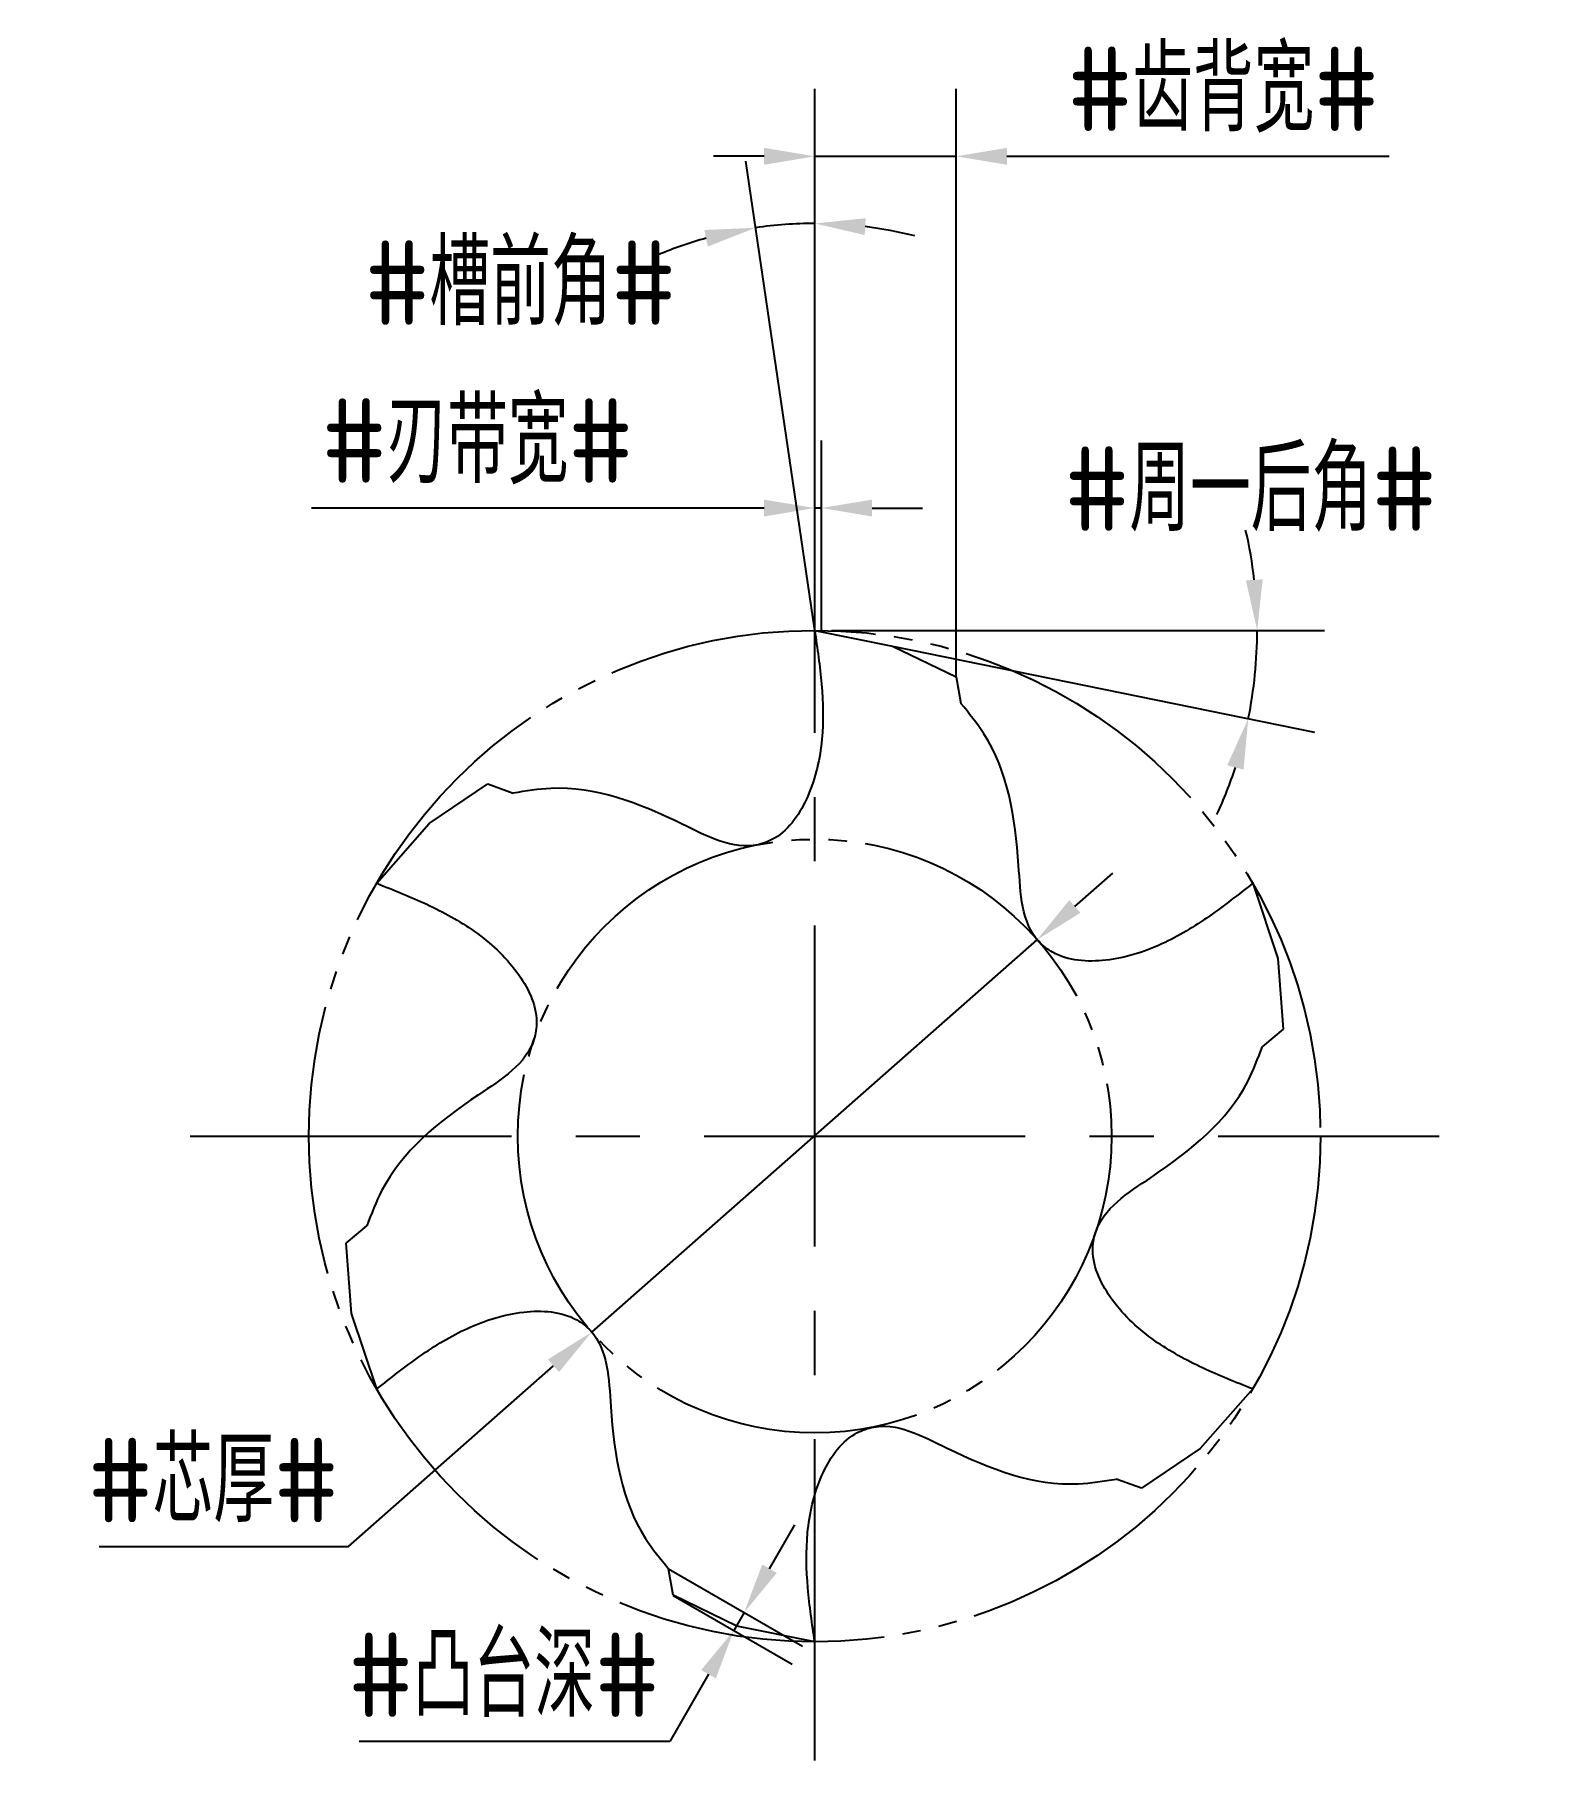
# Model space of a CAD drawing. Header units: millimetres. Extents: x 161.9 to 206.6, y 67.4 to 118.6.
import ezdxf

# ---------------------------------------------------------------- set-up
doc = ezdxf.new("R2010")
doc.units = ezdxf.units.MM
for name, pattern in [('ACAD_ISO04W100', [30, 24, -3, 0, -3]), ('CENTER', [50.8, 31.75, -6.35, 6.35, -6.35]), ('JIS_09_08', [10.75, 8, -0.55, 0.55, -0.55, 0.55, -0.55])]:
    doc.linetypes.add(name, pattern=pattern)
for name, color, linetype in [('中心线', 2, 'ACAD_ISO04W100'), ('标注', 7, 'Continuous'), ('虚线轮廓', 1, 'Continuous'), ('轮廓', 4, 'Continuous')]:
    doc.layers.add(name, color=color, linetype=linetype)
doc.styles.add('CFST0', font='gbenor.shx', dxfattribs={"bigfont": 'gbcbig.shx'})
doc.dimstyles.new('TYToolDesignC1-1', dxfattribs={"dimtxt": 2.5, "dimasz": 1.5, "dimexe": 2, "dimexo": 0, "dimtad": 1, "dimtoh": 1, "dimdec": 3, "dimdsep": 46, "dimtxsty": 'CFST0', "dimcen": 2.502, "dimclrd": 3, "dimclre": 3, "dimclrt": 3, "dimazin": 2, "dimtfac": 1, "dimtdec": 3, "dimtmove": 0, "dimatfit": 3, "dimfxl": 1, "dimarcsym": 0})

# ---------------------------------------------------------------- blocks, each defined once
blk = doc.blocks.new('*D8')
at = {"layer": 'Defpoints', "color": 0, "transparency": 16777216}
for p in [(191.591, 91.759), (178.379, 80.121)]:
    blk.add_point(p, dxfattribs=at)
at = {"layer": '标注', "color": 3, "lineweight": -2, "transparency": 16777216}
for p, q in [((192.717, 92.751), (193.842, 93.742)), ((191.591, 91.759), (178.379, 80.121)), ((171.172, 73.773), (177.253, 79.129)), ((163.783, 73.773), (171.172, 73.773))]:
    blk.add_line(p, q, dxfattribs=at)
at = {"layer": '标注', "color": 3, "transparency": 16777216}
for points in [[(192.551, 92.938), (192.882, 92.563), (191.591, 91.759)], [(177.088, 79.317), (177.419, 78.942), (178.379, 80.121)]]:
    blk.add_solid(points, dxfattribs=at)
at = {"layer": '标注', "color": 3, "transparency": 16777216, "insert": (167.165, 75.731), "char_height": 2.5, "attachment_point": 5, "style": 'CFST0'}
blk.add_mtext('#芯厚#', dxfattribs=at)
blk = doc.blocks.new('*D4')
at = {"layer": 'Defpoints', "color": 0, "transparency": 16777216}
for p in [(184.414, 112.993), (185, 100.94), (185, 100.94), (185, 100), (185.26, 99.17)]:
    blk.add_point(p, dxfattribs=at)
at = {"layer": '标注', "color": 3, "lineweight": -2, "transparency": 16777216}
for q in [(182.956, 114.858), (185, 115.008)]:
    blk.add_line((185, 100.94), q, dxfattribs=at)
for start, end in [(90, 98.3566), (75.7471, 82.8736), (105.483, 112.6094)]:
    blk.add_arc((185, 100.94), 12.068, start, end, dxfattribs=at)
at = {"layer": '标注', "color": 3, "transparency": 16777216}
for points in [[(186.482, 112.665), (186.513, 113.164), (185, 113.008)], [(181.727, 112.814), (181.83, 112.325), (183.246, 112.88)]]:
    blk.add_solid(points, dxfattribs=at)
at = {"layer": '标注', "color": 3, "transparency": 16777216, "insert": (176.274, 111.234), "char_height": 2.5, "attachment_point": 5, "style": 'CFST0'}
blk.add_mtext('#槽前角#', dxfattribs=at)
blk = doc.blocks.new('*D6')
at = {"layer": 'Defpoints', "color": 0, "transparency": 16777216}
for p in [(185, 100.94), (185, 100.94), (185.5, 100.94), (187.31, 100.47), (198.005, 99.189)]:
    blk.add_point(p, dxfattribs=at)
at = {"layer": '标注', "color": 3, "lineweight": -2, "transparency": 16777216}
for p, q in [((185.5, 100.94), (200.123, 100.94)), ((187.31, 100.47), (199.819, 97.925))]:
    blk.add_line(p, q, dxfattribs=at)
for start, end in [(6.5529, 13.1057), (348.4994, 0), (335.3937, 341.9465)]:
    blk.add_arc((185, 100.94), 13.123, start, end, dxfattribs=at)
at = {"layer": '标注', "color": 3, "transparency": 16777216}
for points in [[(198.286, 102.452), (197.787, 102.423), (198.123, 100.94)], [(197.235, 96.937), (197.718, 96.809), (197.859, 98.324)]]:
    blk.add_solid(points, dxfattribs=at)
at = {"layer": '标注', "color": 3, "transparency": 16777216, "insert": (197.93, 105.124), "char_height": 2.5, "attachment_point": 5, "style": 'CFST0'}
blk.add_mtext('#周一后角#', dxfattribs=at)
blk = doc.blocks.new('*D5')
at = {"layer": 'Defpoints', "color": 0, "transparency": 16777216}
for p in [(189.2, 115), (185, 100.94), (189.2, 99.56)]:
    blk.add_point(p, dxfattribs=at)
at = {"layer": '标注', "color": 3, "lineweight": -2, "transparency": 16777216}
for p, q in [((185, 100.94), (185, 117)), ((189.2, 99.56), (189.2, 117)), ((183.5, 115), (182, 115)), ((185, 115), (189.2, 115)), ((190.7, 115), (202.035, 115))]:
    blk.add_line(p, q, dxfattribs=at)
at = {"layer": '标注', "color": 3, "transparency": 16777216}
for points in [[(183.5, 115.25), (183.5, 114.75), (185, 115)], [(190.7, 115.25), (190.7, 114.75), (189.2, 115)]]:
    blk.add_solid(points, dxfattribs=at)
at = {"layer": '标注', "color": 3, "transparency": 16777216, "insert": (197.117, 116.972), "char_height": 2.5, "attachment_point": 5, "style": 'CFST0'}
blk.add_mtext('#齿背宽#', dxfattribs=at)
blk = doc.blocks.new('*D3')
at = {"layer": 'Defpoints', "color": 0, "transparency": 16777216}
for p in [(185.2, 104.568), (185, 100.94), (185.2, 100.94)]:
    blk.add_point(p, dxfattribs=at)
at = {"layer": '标注', "color": 3, "lineweight": -2, "transparency": 16777216}
for p, q in [((185, 100.94), (185, 106.568)), ((185.2, 100.94), (185.2, 106.568)), ((183.5, 104.568), (170.081, 104.568)), ((185.2, 104.568), (185, 104.568)), ((186.7, 104.568), (188.2, 104.568))]:
    blk.add_line(p, q, dxfattribs=at)
at = {"layer": '标注', "color": 3, "transparency": 16777216}
for points in [[(183.5, 104.818), (183.5, 104.318), (185, 104.568)], [(186.7, 104.818), (186.7, 104.318), (185.2, 104.568)]]:
    blk.add_solid(points, dxfattribs=at)
at = {"layer": '标注', "color": 3, "transparency": 16777216, "insert": (174.999, 106.54), "char_height": 2.5, "attachment_point": 5, "style": 'CFST0'}
blk.add_mtext('#刃带宽#', dxfattribs=at)
blk = doc.blocks.new('*D7')
at = {"layer": 'Defpoints', "color": 0, "transparency": 16777216}
for p in [(180.66, 73.11), (180.8, 72.32), (182.602, 71.28)]:
    blk.add_point(p, dxfattribs=at)
at = {"layer": '标注', "color": 3, "lineweight": -2, "transparency": 16777216}
for p, q in [((183.659, 73.11), (184.409, 74.41)), ((180.66, 73.11), (184.641, 70.811)), ((180.8, 72.32), (184.334, 70.28)), ((182.909, 71.811), (182.602, 71.28)), ((181.852, 69.981), (180.701, 67.987)), ((180.701, 67.987), (171.491, 67.987))]:
    blk.add_line(p, q, dxfattribs=at)
at = {"layer": '标注', "color": 3, "transparency": 16777216}
for points in [[(183.443, 73.235), (183.876, 72.985), (182.909, 71.811)], [(181.636, 70.106), (182.069, 69.856), (182.602, 71.28)]]:
    blk.add_solid(points, dxfattribs=at)
at = {"layer": '标注', "color": 3, "transparency": 16777216, "insert": (175.784, 69.958), "char_height": 2.5, "attachment_point": 5, "style": 'CFST0'}
blk.add_mtext('#凸台深#', dxfattribs=at)

msp = doc.modelspace()

# ---------------------------------------------------------------- linework, layer by layer
at = {"layer": '中心线', "linetype": 'CENTER', "ltscale": 0.3}
for p, q in [((185, 67.422), (185, 104.458)), ((166.482, 85.94), (203.518, 85.94))]:
    msp.add_line(p, q, dxfattribs=at)
at = {"layer": '虚线轮廓', "color": 7, "linetype": 'JIS_09_08'}
for radius in [15, 8.8047]:
    msp.add_circle((185, 85.94), radius, dxfattribs=at)
at = {"layer": '轮廓', "linetype": 'Continuous'}
for p, q in [((185, 100.94), (187.311, 100.4721)), ((187.311, 100.4721), (189.2, 99.5574)), ((173.5703, 95.2074), (175.307, 96.386)), ((172.0096, 93.44), (173.5703, 95.2074)), ((197.9904, 93.44), (198.7406, 91.2047)), ((198.7406, 91.2047), (198.893, 89.1114)), ((171.2594, 80.6753), (171.107, 82.7686)), ((172.0096, 78.44), (171.2594, 80.6753)), ((197.9904, 78.44), (196.4297, 76.6726)), ((196.4297, 76.6726), (194.693, 75.494)), ((182.689, 71.4079), (180.8, 72.3226)), ((185, 70.94), (182.689, 71.4079))]:
    msp.add_line(p, q, dxfattribs=at)
at = {"layer": '轮廓'}
for p, q in [((189.2, 99.5574), (189.3389, 98.7696)), ((175.307, 96.386), (176.0587, 96.1124)), ((198.893, 89.1114), (198.2802, 88.5972)), ((171.107, 82.7686), (171.7198, 83.2828)), ((194.693, 75.494), (193.9413, 75.7676)), ((180.8, 72.3226), (180.6611, 73.1104))]:
    msp.add_line(p, q, dxfattribs=at)
for points in [[(185, 100.94), (185.2012, 99.3413), (185.2116, 97.7098), (184.7951, 96.0241), (183.8076, 94.7772), (183.3189, 94.5827), (181.0728, 95.1913), (177.173, 96.2513), (176.0587, 96.1124)], [(197.9904, 93.44), (196.7065, 92.4664), (195.2987, 91.6417), (193.6306, 91.1595), (192.057, 91.3912), (191.6442, 91.7172), (191.0483, 93.9667), (190.0164, 97.874), (189.3389, 98.7696)], [(172.0096, 93.44), (173.4947, 92.8149), (174.9129, 92.0081), (176.1645, 90.8046), (176.7506, 89.326), (176.6747, 88.8054), (175.0246, 87.1646), (172.1567, 84.3173), (171.7198, 83.2828)], [(197.9904, 78.44), (196.5053, 79.0651), (195.0871, 79.8719), (193.8355, 81.0754), (193.2494, 82.554), (193.3253, 83.0746), (194.9754, 84.7154), (197.8433, 87.5627), (198.2802, 88.5972)], [(172.0096, 78.44), (173.2935, 79.4136), (174.7013, 80.2383), (176.3694, 80.7205), (177.943, 80.4888), (178.3558, 80.1628), (178.9517, 77.9133), (179.9836, 74.006), (180.6611, 73.1104)], [(185, 70.94), (184.7988, 72.5387), (184.7884, 74.1702), (185.2049, 75.8559), (186.1924, 77.1028), (186.6811, 77.2973), (188.9272, 76.6887), (192.827, 75.6287), (193.9413, 75.7676)]]:
    msp.add_spline(points, degree=3, dxfattribs=at)

# ---------------------------------------------------------------- dimensions: what is measured, and where the dimension line sits
at = {"layer": '标注'}
for base, p2, text, picture, middle in [((189.2, 115), (189.2, 99.56), '#齿背宽#', '*D5', (197.1173, 115)), ((185.2, 104.5683), (185.2, 100.94), '#刃带宽#', '*D3', (174.9987, 104.5683))]:
    dim = msp.add_linear_dim(base=base, p1=(185, 100.94), p2=p2, text=text, dimstyle='TYToolDesignC1-1', dxfattribs=at)
    dim.commit()
    dim.dimension.update_dxf_attribs({"geometry": picture, "text_midpoint": middle, "dimtype": 160})
for base, line1, line2, text, picture, middle in [((184.4135, 112.9934), ((185, 100.94), (185, 100)), ((185, 100.94), (185.26, 99.17)), '#槽前角#', '*D4', (176.2741, 109.2759)), ((198.0053, 99.1892), ((185, 100.94), (187.31, 100.47)), ((185, 100.94), (185.5, 100.94)), '#周一后角#', '*D6', (197.93, 103.18))]:
    dim = msp.add_angular_dim_2l(base=base, line1=line1, line2=line2, text=text, dimstyle='TYToolDesignC1-1', dxfattribs=at)
    dim.commit()
    dim.dimension.update_dxf_attribs({"geometry": picture, "text_midpoint": middle, "dimtype": 162})
dim = msp.add_diameter_dim_2p(p1=(191.591, 91.759), p2=(178.379, 80.121), text='#芯厚#', dimstyle='TYToolDesignC1-1', dxfattribs=at)
dim.commit()
dim.dimension.update_dxf_attribs({"geometry": '*D8', "text_midpoint": (167.165, 73.7729), "dimtype": 163})
dim = msp.add_linear_dim(base=(182.6021, 71.2796), p1=(180.66, 73.11), p2=(180.8, 72.32), angle=240, text='#凸台深#', dimstyle='TYToolDesignC1-1', dxfattribs=at)
dim.commit()
dim.dimension.update_dxf_attribs({"geometry": '*D7', "text_midpoint": (175.7836, 67.9865), "dimtype": 160})

doc.saveas('drawing.dxf')
